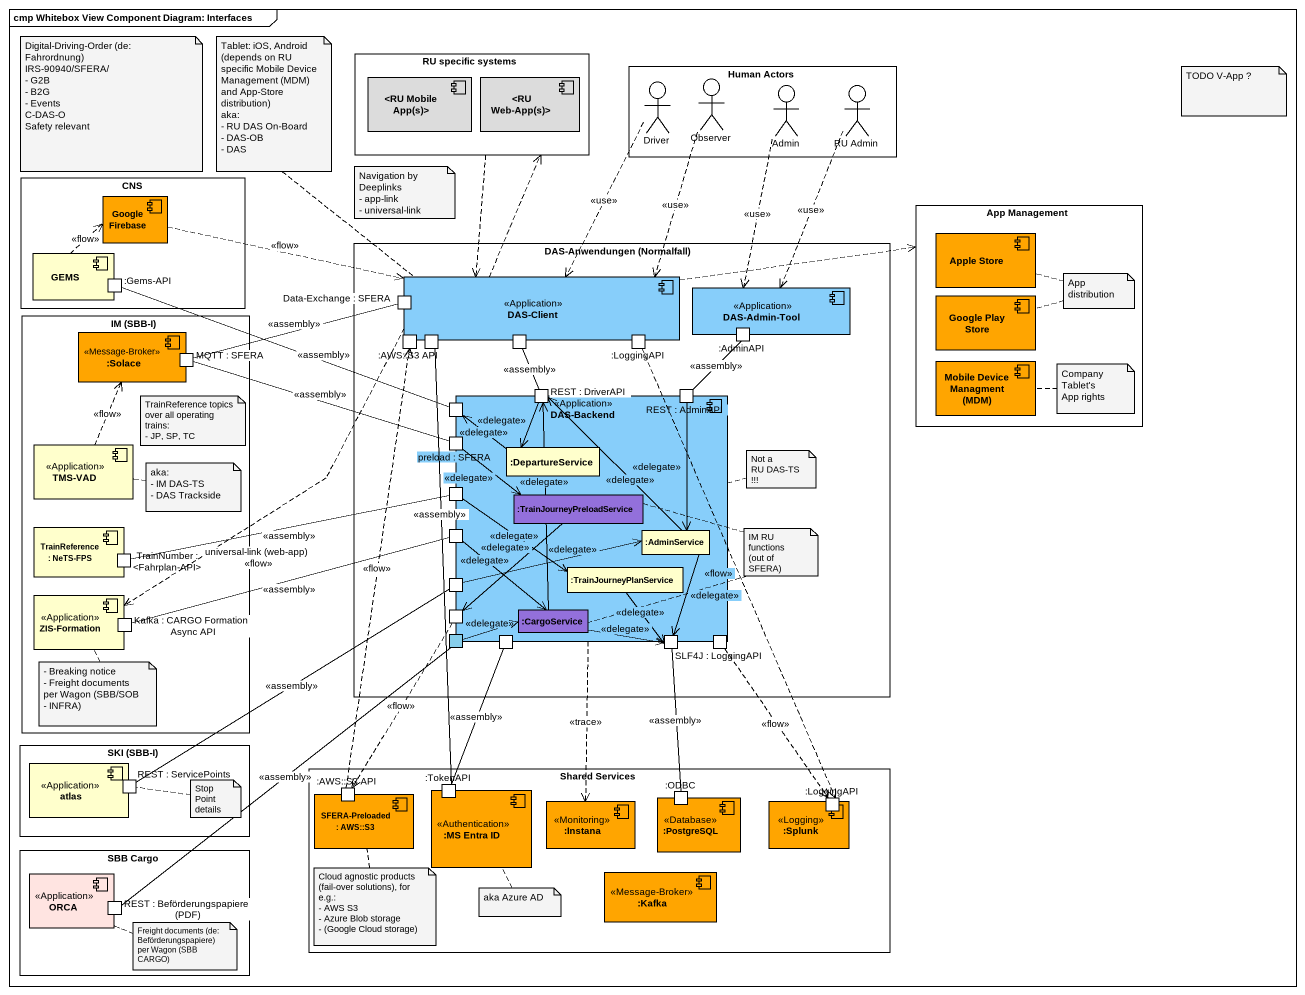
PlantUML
@startuml
mainframe cmp Whitebox View Component Diagram: Interfaces
rectangle "RU specific systems" as RU_specific_systems {
  component "<RU Mobile App(s)>" as RU_Mobile_App_s #DCDCDC
  component "<RU Web-App(s)>" as RU_Web_App_s #DCDCDC
}
rectangle "Human Actors" as Human_Actors {
  actor Driver
  actor Observer
  actor Admin
  actor "RU Admin" as RU_Admin
}
rectangle CNS {
  component "Google Firebase" as Google_Firebase #FFA500
  component GEMS {
    port ":Gems-API" as Gems_API
  }
}
rectangle "App Management" as App_Management {
  component "Apple Store" as Apple_Store #FFA500
  component "Google Play Store" as Google_Play_Store #FFA500
  component "Mobile Device Managment (MDM)" as Mobile_Device_Managment_MDM #FFA500
}
rectangle "DAS-Anwendungen (Normalfall)" as DAS_Anwendungen_Normalfall {
  component "DAS-Client" as DAS_Client <<Application>> #87CEFA {
    port "Data-Exchange : SFERA" as Data_Exchange
    port ":AWS::S3 API" as AWS_S3_API
    port " " as port1
    port " " as port2
    port ":LoggingAPI" as LoggingAPI
  }
  component "DAS-Admin-Tool" as DAS_Admin_Tool <<Application>> #87CEFA {
    port ":AdminAPI" as AdminAPI
  }
  component "DAS-Backend" as DAS_Backend <<Application>> #87CEFA {
    port "REST : DriverAPI" as REST
    port "REST : AdminAPI" as REST_2
    port " " as port3
    port "preload : SFERA" as preload
    rectangle ":DepartureService" as DepartureService
    port " " as port4
    rectangle ":TrainJourneyPreloadService" as TrainJourneyPreloadService #9370DB
    port " " as port5
    rectangle ":AdminService" as AdminService
    port " " as port6
    rectangle ":TrainJourneyPlanService" as TrainJourneyPlanService
    port " " as port7 #87CEEB
    port " " as port8
    port " " as port9
    rectangle ":CargoService" as CargoService #9370DB
    port " " as port10
    port "SLF4J : LoggingAPI" as SLF4J
  }
}
rectangle "IM (SBB-I)" as IM_SBB_I {
  component ":Solace" as Solace <<Message-Broker>> #FFA500 {
    port "MQTT : SFERA" as MQTT
  }
  component "TMS-VAD" as TMS_VAD <<Application>>
  component "TrainReference : NeTS-FPS" as TrainReference {
    port "TrainNumber : <Fahrplan-API>" as TrainNumber
  }
  component "ZIS-Formation" as ZIS_Formation <<Application>> {
    port "Kafka : CARGO Formation Async API" as Kafka
  }
}
rectangle "SKI (SBB-I)" as SKI_SBB_I {
  component atlas <<Application>> {
    port "REST : ServicePoints" as REST_3
  }
}
rectangle "Shared Services" as Shared_Services {
  component "SFERA-Preloaded : AWS::S3" as SFERA_Preloaded #FFA500 {
    port ":AWS::S3 API" as AWS_S3_API_2
  }
  component ":MS Entra ID" as MS_Entra_ID <<Authentication>> #FFA500 {
    port ":TokenAPI" as TokenAPI
  }
  component ":PostgreSQL" as PostgreSQL <<Database>> #FFA500 {
    port ":ODBC" as ODBC
  }
  component ":Instana" as Instana <<Monitoring>> #FFA500
  component ":Splunk" as Splunk <<Logging>> #FFA500 {
    port ":LoggingAPI" as LoggingAPI_2
  }
  component ":Kafka" as Kafka_2 <<Message-Broker>> #FFA500
}
rectangle "SBB Cargo" as SBB_Cargo {
  component ORCA <<Application>> #FFE4E1 {
    port "REST : Beförderungspapiere (PDF)" as REST_4
  }
}
RU_specific_systems ..> DAS_Client
Driver ..> DAS_Client : <<use>>
Observer ..> DAS_Client : <<use>>
Admin ..> DAS_Admin_Tool : <<use>>
RU_Admin ..> DAS_Admin_Tool : <<use>>
Google_Firebase .right.> DAS_Client : <<flow>>
GEMS .up.> Google_Firebase : <<flow>>
Data_Exchange -left- MQTT : <<assembly>>
DAS_Client .up.> RU_specific_systems
DAS_Client .right.> App_Management
DAS_Client ..> ZIS_Formation : universal-link (web-app)\n<<flow>>
port1 -- TokenAPI : <<assembly>>
port2 -- REST : <<assembly>>
LoggingAPI ..> LoggingAPI_2 : <<flow>>
AdminAPI -- REST_2 : <<assembly>>
REST --> DepartureService : <<delegate>>
REST_2 --> AdminService : <<delegate>>
port3 -left- Gems_API : <<assembly>>
DAS_Backend ..> Instana : <<trace>>
TMS_VAD .up.> Solace : <<flow>>
preload -left- MQTT : <<assembly>>
preload -right-> TrainJourneyPreloadService : <<delegate>>
DepartureService -left-> port3 : <<delegate>>
port4 -left- TrainNumber : <<assembly>>
port4 -right-> TrainJourneyPlanService : <<delegate>>
TrainJourneyPreloadService --> port8 : <<delegate>>
port5 -left- Kafka : <<assembly>>
port5 --> CargoService : <<delegate>>
AdminService -up-> REST : <<delegate>>
AdminService --> port10 : <<delegate>>
port6 -right-> AdminService : <<delegate>>
port6 -- REST_3 : <<assembly>>
TrainJourneyPlanService --> port10 : <<delegate>>
port7 -right-> CargoService : <<delegate>>
port7 -- REST_4 : <<assembly>>
port8 ..> AWS_S3_API_2 : <<flow>>
port9 -- TokenAPI : <<assembly>>
CargoService -up-> REST : <<delegate>>
CargoService -right-> port10 : <<delegate>>
port10 -- ODBC : <<assembly>>
SLF4J ..> LoggingAPI_2 : <<flow>>
AWS_S3_API_2 .up.> AWS_S3_API : <<flow>>
note as N1
  Digital-Driving-Order (de: Fahrordnung)
  IRS-90940/SFERA/
  - G2B
  - B2G
  - Events
  C-DAS-O
  Safety relevant
end note
note top of DAS_Client
  Tablet: iOS, Android
  (depends on RU specific Mobile Device Management (MDM) and App-Store distribution)
  aka:
  - RU DAS On-Board
  - DAS-OB
  - DAS
end note
note as N3
  TODO V-App ?
end note
note as N4
  Navigation by Deeplinks
  - app-link
  - universal-link
end note
note as N5
  App distribution
end note
N5 .. Apple_Store
N5 .. Google_Play_Store
note right of Mobile_Device_Managment_MDM
  Company Tablet's
  App rights
end note
note as N7
  TrainReference topics over all operating trains:
  - JP, SP, TC
end note
note right of TMS_VAD
  aka:
  - IM DAS-TS
  - DAS Trackside
end note
note right of DAS_Backend
  Not a
  RU DAS-TS !!!
end note
note as N10
  IM RU functions
  (out of SFERA)
end note
N10 .. TrainJourneyPreloadService
N10 .. CargoService
note bottom of ZIS_Formation
  - Breaking notice
  - Freight documents per Wagon (SBB/SOB
  - INFRA)
end note
note as N12
  StopPoint details
end note
N12 .. REST_3
note bottom of SFERA_Preloaded
  Cloud agnostic products (fail-over solutions), for e.g.:
  - AWS S3
  - Azure Blob storage
  - (Google Cloud storage)
end note
note right of ORCA
  Freight documents (de: Beförderungspapiere)
  per Wagon (SBB CARGO)
end note
note bottom of MS_Entra_ID : aka Azure AD
@enduml
